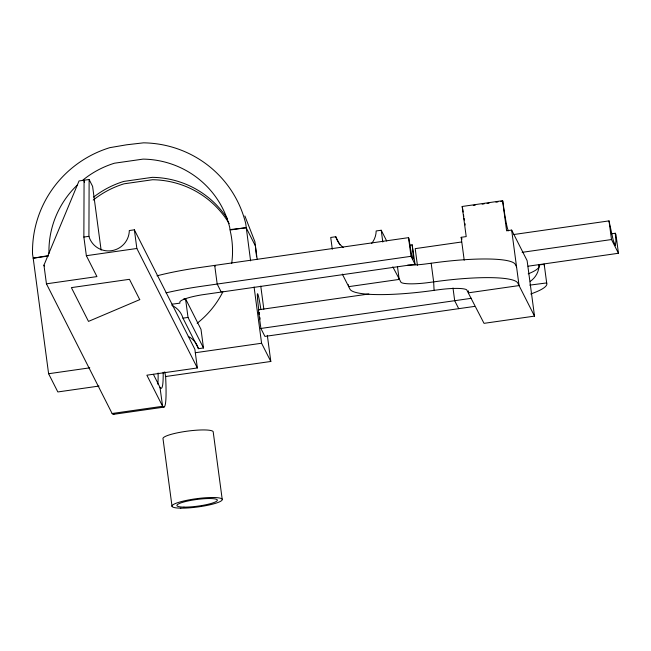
<?xml version="1.0" encoding="UTF-8"?>
<svg xmlns="http://www.w3.org/2000/svg" width="651" height="651" viewBox="0 0 651 651"><rect width="100%" height="100%" fill="white"/><g stroke="black" fill="none" stroke-linecap="round" stroke-linejoin="round"><path stroke-width="0.98" d="M101.117 250.139L92.605 186.365L89.13 179.497L79.031 180.945L43.951 265.169L46.441 283.828L96.934 276.594L86.355 255.705L83.865 237.054L84.077 180.221L84.345 182.215M83.865 237.054L88.918 236.329L89.13 179.497M48.329 255.615L33.193 258.195L48.605 373.731L57.841 391.951L99.025 386.059M471.47 298.288L260.88 328.454L258.39 309.803L368.848 293.992M46.441 283.828L112.11 413.507L162.604 406.281L146.866 375.196L197.359 367.961L194.869 349.31L134.366 229.819L129.313 230.544A20.653 20.336 -26.9 0 1 88.918 236.329M48.394 256.014L33.193 258.195L32.55 254.207A108.44 106.78 -26.9 0 1 109.799 147.663L126.587 144.799L143.497 142.838A108.44 106.78 -26.9 0 1 245.744 223.692L250.594 260.864M257.145 259L255.404 245.94L246.168 227.712L230.023 230.023A91.905 90.489 -26.9 0 1 231.699 263.419M86.355 255.705L136.856 248.479L197.359 367.961M464.212 260.213L461.16 237.314L466.206 236.59L462.186 206.473L502.588 200.695L503.158 203.551A23.485 1.335 81.9 0 0 507.715 229.242L508.521 230.828M473.285 205.423L475.254 205.138M482.147 204.154L484.116 203.869M487.078 203.446L489.047 203.169M495.94 202.176L497.917 201.9M500.871 201.476L502.841 201.192M343.476 247.567A20.653 20.336 -26.9 0 1 335.778 236.736L330.724 237.46L332.303 249.243M386.686 241.008L381.226 230.234L376.172 230.959A20.653 20.336 -26.9 0 1 371.599 243.539M410.138 245.11L412.14 244.817A20.653 1.172 81.9 0 1 412.832 258.895A20.653 1.172 81.9 0 1 408.918 238.453L408.519 237.656L198.889 267.659A79.292 13.085 -7.6 0 0 156.997 275.821M342.312 274.079L349.945 289.142A79.292 13.085 -7.6 0 0 434.079 290.346L441.02 289.435A28.091 4.638 -7.6 0 1 466.669 289.801L484.027 323.344L534.52 316.117L527.115 260.628L511.653 230.088L506.608 230.812L502.588 200.695M461.388 242.017L415.2 248.633L417.421 265.323M513.606 234.547L609.01 220.892L613.209 240.235L615.374 245.744L615.944 241.073L615.268 233.245L611.248 233.815M171.937 304.204L179.888 303.163L179.831 302.007A28.091 4.638 -7.6 0 1 201.826 294.846L415.037 264.265L411.009 256.315L201.379 286.318A79.292 13.085 -7.6 0 0 166.029 292.86M183.549 299.061L185.535 298.776L200.996 329.316L203.486 347.968L198.433 348.692A20.653 20.336 -26.9 0 0 188.253 336.364M522.126 252.336L611.501 239.544L618.45 253.272L528.067 266.202M171.913 305.409A20.653 20.336 -26.9 0 1 182.972 318.152L188.025 317.436L203.486 347.968M474.53 306.409L264.908 336.412L260.88 328.454M48.605 373.731L89.797 367.831M195.284 352.736L261.588 343.248L270.816 361.468L165.33 376.571M113.494 414.345L163.987 407.119M516.568 266.926L515.307 264.436A79.292 13.085 -7.6 0 0 431.174 263.24L424.232 264.143A28.091 4.638 -7.6 0 1 407.689 265.177M530.231 281.378A20.653 20.368 -2.9 0 0 539.126 264.933L544.187 264.265L546.677 282.925A79.292 13.085 -7.6 0 1 530.72 293.983M529.792 285.138L546.677 282.925M246.168 227.712L229.974 229.591L229.77 227.679A91.962 90.554 -26.9 0 0 143.057 159.113L114.478 163.206A91.962 90.554 -26.9 0 0 82.84 180.132M615.268 233.245L615.96 234.612L618.45 253.272M534.52 316.117L517.797 283.087A79.292 13.085 -7.6 0 0 433.656 281.891L426.722 282.803A28.091 4.638 -7.6 0 1 401.073 282.436L392.813 266.853M462.186 206.473L462.755 209.337A23.485 1.335 81.9 0 0 463.13 212.039M461.16 237.314L462.072 239.112M458.719 308.672L454.691 300.713L452.99 287.954M412.14 244.817L415.037 264.265M335.778 236.736L339.871 244.825M258.39 309.803L258.789 310.6M215.107 266.194L214.7 265.396L217.19 284.056L221.218 292.006M182.972 318.152L198.433 348.692M153.367 374.301L160.113 387.622M43.951 265.169L44.382 266.015M244.874 215.937L254.972 241.92L256.551 256.828M164.784 371.811L165.623 376.587A203.315 11.539 81.9 0 1 162.604 406.281L160 387.508L160.699 388.191A184.306 10.465 81.9 0 0 163.173 372.274M609.01 220.892L611.501 239.544M511.653 230.088L519.059 285.577L468.565 292.812L468.305 290.842M431.174 263.24L433.656 281.891L434.079 290.346M408.519 237.656L411.009 256.315M397.476 266.658L399.177 279.425L348.684 286.652L348.415 284.69M381.226 230.234L382.796 242.017M260.766 286.123L263.842 309.233M267.333 335.355L270.816 361.468M254.077 286.985L261.588 343.248M222.194 499.236L213.178 431.678A25.373 4.191 -7.6 0 0 186.096 431.32A25.373 4.191 -7.6 0 0 163.027 438.864L172.035 506.421M185.535 298.776L188.025 317.436M134.366 229.819L136.856 248.479M539.126 264.933L539.207 266.584A74.173 12.239 -7.6 0 1 528.221 273.835M114.055 413.881A203.315 11.539 81.9 0 1 112.11 413.507M158.12 372.999A184.306 10.465 81.9 0 1 157.811 384.131M465.172 225.018A23.485 1.335 81.9 0 1 464.895 223.431M464.342 220.079A23.485 1.335 81.9 0 1 464.065 218.337M463.789 216.555A23.485 1.335 81.9 0 1 463.52 214.757M544.187 264.265A79.292 13.085 -7.6 0 1 544.277 265.974M260.107 319.104A20.653 1.172 81.9 0 1 259.806 317.281M259.074 312.537A20.653 1.172 81.9 0 0 259.358 314.466A19.009 1.082 81.9 0 1 259.147 312.521M258.74 309.575A19.009 1.082 81.9 0 1 257.552 293.715A19.009 1.082 81.9 0 1 260.896 309.607M48.971 253.556A91.962 90.554 -26.9 0 1 77.559 184.786M93.646 197.098A91.962 90.554 -26.9 0 1 123.714 181.434L152.285 177.341A91.962 90.554 -26.9 0 1 227.419 218.801M222.886 291.819A91.905 90.489 -26.9 0 1 197.155 323.246M93.207 200.101A91.905 90.489 -26.9 0 1 124.04 183.818L152.594 179.733A91.905 90.489 -26.9 0 1 229.225 223.675M139.745 299.631L88.487 321.399L71.382 287.62L129.451 279.312L139.745 299.631M180.799 508.162A25.373 4.191 -7.6 0 0 221.853 500.383A25.373 4.191 -7.6 0 0 188.692 499.944A25.373 4.191 -7.6 0 0 180.799 508.162M183.973 507.121A20.441 3.377 -7.6 0 0 217.043 500.863A20.441 3.377 -7.6 0 0 190.328 500.505A20.441 3.377 -7.6 0 0 183.973 507.121"/></g></svg>
